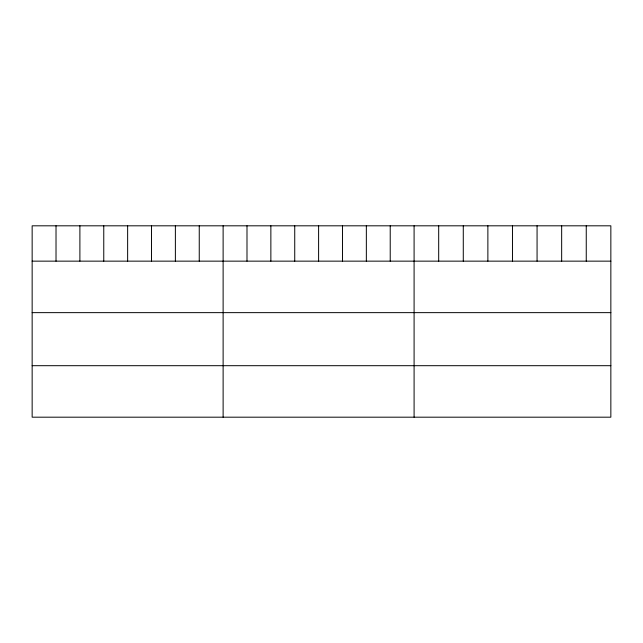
<?xml version="1.0" encoding="UTF-8"?>
<svg xmlns="http://www.w3.org/2000/svg" width="643" height="643" viewBox="0 0 643 643"><rect width="100%" height="100%" fill="white"/><g stroke="black" fill="none" stroke-linecap="round" stroke-linejoin="round"><path stroke-width="0.96" d="M610.85 261.146L610.85 417.186L32.15 417.186L32.15 225.814L610.85 225.814L610.85 261.146L32.15 261.146M32.15 312.643L610.85 312.643M32.15 365.69L610.85 365.69M586.255 225.814L586.255 261.146M561.66 225.814L561.66 261.146M537.066 225.814L537.066 261.146M512.471 225.814L512.471 261.146M487.876 225.814L487.876 261.146M463.281 225.814L463.281 261.146M438.687 225.814L438.687 261.146M414.092 225.814L414.092 417.186M390.221 225.814L390.221 261.146M366.349 225.814L366.349 261.146M342.478 225.814L342.478 261.146M318.606 225.814L318.606 261.146M294.735 225.814L294.735 261.146M270.864 225.814L270.864 261.146M246.992 225.814L246.992 261.146M223.121 225.814L223.121 417.186M199.25 225.814L199.25 261.146M175.378 225.814L175.378 261.146M151.507 225.814L151.507 261.146M127.636 225.814L127.636 261.146M103.764 225.814L103.764 261.146M79.893 225.814L79.893 261.146M56.021 225.814L56.021 261.146"/></g></svg>
